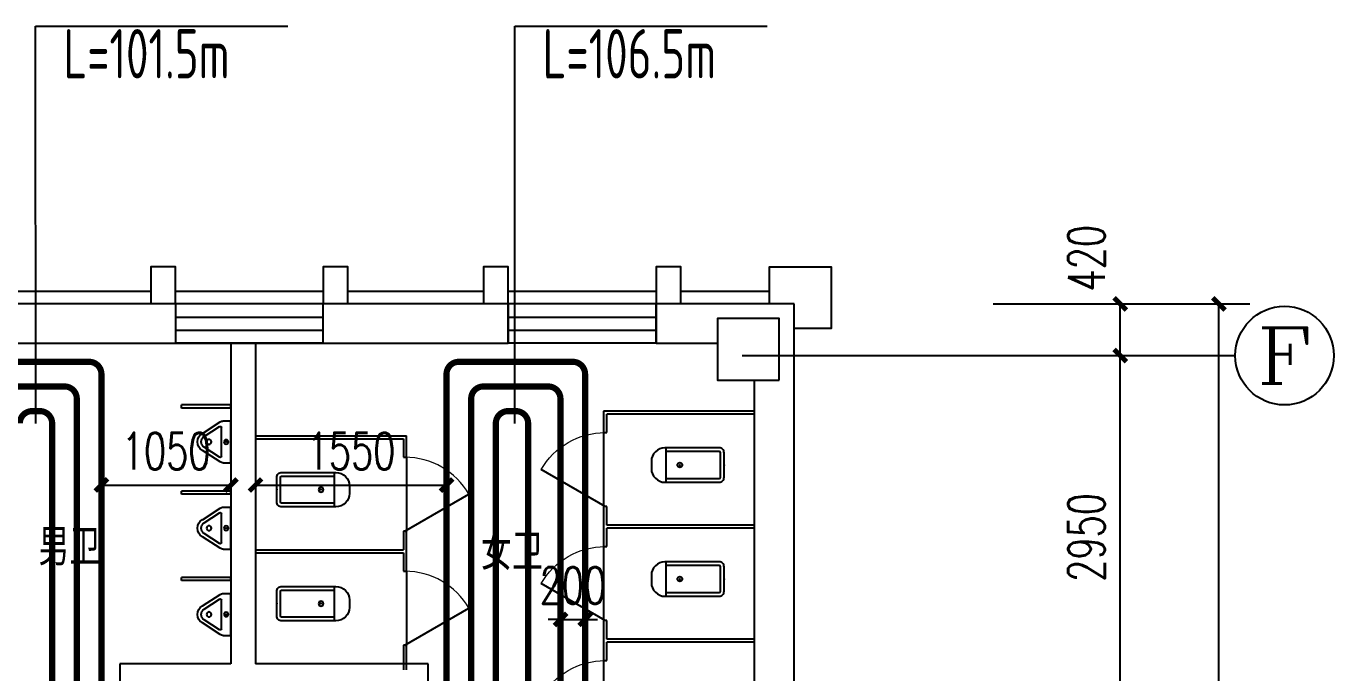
# Model space of a CAD drawing. Extents: x 2430460 to 2514560, y -608375 to -364775.
# Drawn here: x 2493671 to 2504282, y -439117 to -433870 of the extents above; entities that cross this region are included whole.
import ezdxf
from ezdxf.enums import TextEntityAlignment as Align

# ---------------------------------------------------------------- set-up
doc = ezdxf.new("R2010")
doc.units = 0
doc.header["$LTSCALE"] = 1000
doc.header["$MEASUREMENT"] = 0
doc.layers.add('A-FLOR-IDEN', color=7, linetype='Continuous', lineweight=20)
for name, color, linetype in [('AXIS', 3, 'Continuous'), ('AXIS_TEXT', 7, 'Continuous'), ('COLUMN', 9, 'Continuous'), ('LATRINE', 6, 'Continuous'), ('LVTRY', 6, 'Continuous'), ('PIPE-地暖供', 4, 'Continuous'), ('PUB_DIM', 3, 'Continuous'), ('TH_DIM', 3, 'Continuous'), ('WALL', 9, 'Continuous'), ('WINDOW', 4, 'Continuous')]:
    doc.layers.add(name, color=color, linetype=linetype)
doc.styles.add('26#标准$0$TSSD_REIN', font='Tssdeng.shx', dxfattribs={"width": 0.7, "bigfont": 'tssdchn.shx'})
doc.styles.add('_TCH_AXIS', font='COMPLEX', dxfattribs={"bigfont": 'GBCBIG'})
doc.styles.add('_TCH_DIM_T3', font='SIMPLEX', dxfattribs={"width": 0.705882, "bigfont": 'GBCBIG'})
doc.styles.add('COMPLEX', font='COMPLEX')
doc.styles.add('ROS', font='simhei.ttf', dxfattribs={"width": 0.7})
doc.dimstyles.new('_TCH_ARCH&&100', dxfattribs={"dimtxt": 297.5, "dimasz": 100, "dimexe": 250, "dimexo": 300, "dimgap": 126.25, "dimtad": 1, "dimdec": 0, "dimzin": 0, "dimdsep": 46, "dimtxsty": '_TCH_DIM_T3', "dimblk": 'ARCHTICK', "dimcen": 0.09, "dimclrt": 7, "dimazin": 2, "dimtfac": 1, "dimtdec": 0, "dimtix": 1, "dimtmove": 2, "dimatfit": 3, "dimfxl": 30, "dimtolj": 1, "dimtzin": 0, "dimarcsym": 0})

# ---------------------------------------------------------------- blocks, each defined once
blk = doc.blocks.new('$lvtry$00000200')
at = {"color": 0}
for p, q in [((-110, -40), (-110, -470)), ((100, -30), (-100, -30)), ((110, -470), (110, -40))]:
    blk.add_line(p, q, dxfattribs=at)
blk.add_lwpolyline([(100, 0), (-100, 0, 0.414214), (-140, -40), (-140, -480, 0.414214), (-30, -590), (30, -590, 0.414214), (140, -480), (140, -40, 0.414214)], format="xyb", close=True, dxfattribs=at)
blk.add_lwpolyline([(140, -470), (-140, -470)], dxfattribs=at)
blk.add_circle((0, -359), 20, dxfattribs=at)
for centre, start, end in [((-100, -40), 90, 180), ((100, -40), 0, 90)]:
    blk.add_arc(centre, 10, start, end, dxfattribs=at)
for p in [(0, 0), (0, -359)]:
    blk.add_point(p, dxfattribs=at)
blk = doc.blocks.new('$lvtry$00000107')
for p, q in [((-170, 0), (170, 0)), ((-170, -61), (-170, 0)), ((170, -61), (170, 0)), ((-162, -88), (-69, -231)), ((-124, -91), (-43, -216)), ((-116, -76), (116, -76)), ((43, -216), (124, -91)), ((69, -231), (162, -88))]:
    blk.add_line(p, q)
for centre, radius in [((0, -38), 17.7), ((0, -177), 20)]:
    blk.add_circle(centre, radius)
for centre, radius, start, end in [((-120, -61), 50, 180, 213.0863), ((-116, -86), 10, 90, 213.0863), ((116, -86), 10, 326.9137, 90), ((120, -61), 50, 326.9137, 0), ((0, -191), 80, 210, 330), ((0, -191), 50, 210, 330)]:
    blk.add_arc(centre, radius, start, end)
blk.add_point((0, -38))
blk = doc.blocks.new('_ArchTick')
at = {"color": 0, "linetype": 'ByBlock', "const_width": 0.4}
blk.add_lwpolyline([(-0.5, -0.5), (0.5, 0.5)], dxfattribs=at)
blk = doc.blocks.new('*D97')
at = {"layer": 'Defpoints', "color": 0, "transparency": 16777216}
for p in [(17435, 27780), (18767, 27780), (17435, 27360)]:
    blk.add_point(p, dxfattribs=at)
at = {"layer": 'PUB_DIM', "color": 0, "lineweight": -2, "transparency": 16777216}
for p, q in [((17735, 27780), (19017, 27780)), ((18767, 27360), (18767, 27780)), ((17735, 27360), (19017, 27360))]:
    blk.add_line(p, q, dxfattribs=at)
at = {"layer": 'PUB_DIM', "color": 0, "lineweight": -2, "transparency": 16777216, "xscale": 100, "yscale": 100, "zscale": 100}
for p, rotation in [((18767, 27780), 90), ((18767, 27360), 270)]:
    blk.add_blockref('_ArchTick', p, dxfattribs=dict(at, rotation=rotation))
at = {"layer": 'PUB_DIM', "color": 7, "transparency": 16777216, "insert": (18492, 28150), "char_height": 297.5, "attachment_point": 5, "rotation": 90, "style": '_TCH_DIM_T3'}
blk.add_mtext('\\A1;420', dxfattribs=at)
blk = doc.blocks.new('*D98')
at = {"layer": 'Defpoints', "color": 0, "transparency": 16777216}
for p in [(17435, 27360), (18767, 27360), (17435, 24410)]:
    blk.add_point(p, dxfattribs=at)
at = {"layer": 'PUB_DIM', "color": 0, "lineweight": -2, "transparency": 16777216}
for p, q in [((17735, 27360), (19017, 27360)), ((18767, 24410), (18767, 27360)), ((17735, 24410), (19017, 24410))]:
    blk.add_line(p, q, dxfattribs=at)
at = {"layer": 'PUB_DIM', "color": 0, "lineweight": -2, "transparency": 16777216, "xscale": 100, "yscale": 100, "zscale": 100}
for p, rotation in [((18767, 27360), 90), ((18767, 24410), 270)]:
    blk.add_blockref('_ArchTick', p, dxfattribs=dict(at, rotation=rotation))
at = {"layer": 'PUB_DIM', "color": 7, "transparency": 16777216, "insert": (18492, 25885), "char_height": 297.5, "attachment_point": 5, "rotation": 90, "style": '_TCH_DIM_T3'}
blk.add_mtext('\\A1;2950', dxfattribs=at)
blk = doc.blocks.new('*D104')
at = {"layer": 'Defpoints', "color": 0, "transparency": 16777216}
for p in [(18395, 27780), (19567, 27780), (18395, -3260)]:
    blk.add_point(p, dxfattribs=at)
at = {"layer": 'PUB_DIM', "color": 0, "lineweight": -2, "transparency": 16777216}
for p, q in [((18695, 27780), (19817, 27780)), ((19567, -3260), (19567, 27780)), ((18695, -3260), (19817, -3260))]:
    blk.add_line(p, q, dxfattribs=at)
at = {"layer": 'PUB_DIM', "color": 0, "lineweight": -2, "transparency": 16777216, "xscale": 100, "yscale": 100, "zscale": 100}
for p, rotation in [((19567, 27780), 90), ((19567, -3260), 270)]:
    blk.add_blockref('_ArchTick', p, dxfattribs=dict(at, rotation=rotation))
at = {"layer": 'PUB_DIM', "color": 7, "transparency": 16777216, "insert": (19292, 12260), "char_height": 297.5, "attachment_point": 5, "rotation": 90, "style": '_TCH_DIM_T3'}
blk.add_mtext('\\A1;31040', dxfattribs=at)
blk = doc.blocks.new('*D208')
at = {"layer": 'Defpoints', "color": 0, "transparency": 16777216}
for p in [(17435, 27780), (18767, 27780), (17435, 27360)]:
    blk.add_point(p, dxfattribs=at)
at = {"layer": 'PUB_DIM', "color": 0, "lineweight": -2, "transparency": 16777216}
for p, q in [((17735, 27780), (19017, 27780)), ((18767, 27360), (18767, 27780)), ((17735, 27360), (19017, 27360))]:
    blk.add_line(p, q, dxfattribs=at)
at = {"layer": 'PUB_DIM', "color": 0, "lineweight": -2, "transparency": 16777216, "xscale": 100, "yscale": 100, "zscale": 100}
for p, rotation in [((18767, 27780), 90), ((18767, 27360), 270)]:
    blk.add_blockref('_ArchTick', p, dxfattribs=dict(at, rotation=rotation))
at = {"layer": 'PUB_DIM', "color": 7, "transparency": 16777216, "insert": (18492, 28150), "char_height": 297.5, "attachment_point": 5, "rotation": 90, "style": '_TCH_DIM_T3'}
blk.add_mtext('\\A1;420', dxfattribs=at)
blk = doc.blocks.new('*D209')
at = {"layer": 'Defpoints', "color": 0, "transparency": 16777216}
for p in [(17435, 27360), (18767, 27360), (17435, 24410)]:
    blk.add_point(p, dxfattribs=at)
at = {"layer": 'PUB_DIM', "color": 0, "lineweight": -2, "transparency": 16777216}
for p, q in [((17735, 27360), (19017, 27360)), ((18767, 24410), (18767, 27360)), ((17735, 24410), (19017, 24410))]:
    blk.add_line(p, q, dxfattribs=at)
at = {"layer": 'PUB_DIM', "color": 0, "lineweight": -2, "transparency": 16777216, "xscale": 100, "yscale": 100, "zscale": 100}
for p, rotation in [((18767, 27360), 90), ((18767, 24410), 270)]:
    blk.add_blockref('_ArchTick', p, dxfattribs=dict(at, rotation=rotation))
at = {"layer": 'PUB_DIM', "color": 7, "transparency": 16777216, "insert": (18492, 25885), "char_height": 297.5, "attachment_point": 5, "rotation": 90, "style": '_TCH_DIM_T3'}
blk.add_mtext('\\A1;2950', dxfattribs=at)
blk = doc.blocks.new('*D215')
at = {"layer": 'Defpoints', "color": 0, "transparency": 16777216}
for p in [(18395, 27780), (19567, 27780), (18395, -3260)]:
    blk.add_point(p, dxfattribs=at)
at = {"layer": 'PUB_DIM', "color": 0, "lineweight": -2, "transparency": 16777216}
for p, q in [((18695, 27780), (19817, 27780)), ((19567, -3260), (19567, 27780)), ((18695, -3260), (19817, -3260))]:
    blk.add_line(p, q, dxfattribs=at)
at = {"layer": 'PUB_DIM', "color": 0, "lineweight": -2, "transparency": 16777216, "xscale": 100, "yscale": 100, "zscale": 100}
for p, rotation in [((19567, 27780), 90), ((19567, -3260), 270)]:
    blk.add_blockref('_ArchTick', p, dxfattribs=dict(at, rotation=rotation))
at = {"layer": 'PUB_DIM', "color": 7, "transparency": 16777216, "insert": (19292, 12260), "char_height": 297.5, "attachment_point": 5, "rotation": 90, "style": '_TCH_DIM_T3'}
blk.add_mtext('\\A1;31040', dxfattribs=at)
blk = doc.blocks.new('*D319')
at = {"layer": 'Defpoints', "color": 0, "transparency": 16777216}
for p in [(17435, 27780), (18767, 27780), (17435, 27360)]:
    blk.add_point(p, dxfattribs=at)
at = {"layer": 'PUB_DIM', "color": 0, "lineweight": -2, "transparency": 16777216}
for p, q in [((17735, 27780), (19017, 27780)), ((18767, 27360), (18767, 27780)), ((17735, 27360), (19017, 27360))]:
    blk.add_line(p, q, dxfattribs=at)
at = {"layer": 'PUB_DIM', "color": 0, "lineweight": -2, "transparency": 16777216, "xscale": 100, "yscale": 100, "zscale": 100}
for p, rotation in [((18767, 27780), 90), ((18767, 27360), 270)]:
    blk.add_blockref('_ArchTick', p, dxfattribs=dict(at, rotation=rotation))
at = {"layer": 'PUB_DIM', "color": 7, "transparency": 16777216, "insert": (18492, 28150), "char_height": 297.5, "attachment_point": 5, "rotation": 90, "style": '_TCH_DIM_T3'}
blk.add_mtext('\\A1;420', dxfattribs=at)
blk = doc.blocks.new('*D320')
at = {"layer": 'Defpoints', "color": 0, "transparency": 16777216}
for p in [(17435, 27360), (18767, 27360), (17435, 24410)]:
    blk.add_point(p, dxfattribs=at)
at = {"layer": 'PUB_DIM', "color": 0, "lineweight": -2, "transparency": 16777216}
for p, q in [((17735, 27360), (19017, 27360)), ((18767, 24410), (18767, 27360)), ((17735, 24410), (19017, 24410))]:
    blk.add_line(p, q, dxfattribs=at)
at = {"layer": 'PUB_DIM', "color": 0, "lineweight": -2, "transparency": 16777216, "xscale": 100, "yscale": 100, "zscale": 100}
for p, rotation in [((18767, 27360), 90), ((18767, 24410), 270)]:
    blk.add_blockref('_ArchTick', p, dxfattribs=dict(at, rotation=rotation))
at = {"layer": 'PUB_DIM', "color": 7, "transparency": 16777216, "insert": (18492, 25885), "char_height": 297.5, "attachment_point": 5, "rotation": 90, "style": '_TCH_DIM_T3'}
blk.add_mtext('\\A1;2950', dxfattribs=at)
blk = doc.blocks.new('*D326')
at = {"layer": 'Defpoints', "color": 0, "transparency": 16777216}
for p in [(18395, 27780), (19567, 27780), (18395, -3260)]:
    blk.add_point(p, dxfattribs=at)
at = {"layer": 'PUB_DIM', "color": 0, "lineweight": -2, "transparency": 16777216}
for p, q in [((18695, 27780), (19817, 27780)), ((19567, -3260), (19567, 27780)), ((18695, -3260), (19817, -3260))]:
    blk.add_line(p, q, dxfattribs=at)
at = {"layer": 'PUB_DIM', "color": 0, "lineweight": -2, "transparency": 16777216, "xscale": 100, "yscale": 100, "zscale": 100}
for p, rotation in [((19567, 27780), 90), ((19567, -3260), 270)]:
    blk.add_blockref('_ArchTick', p, dxfattribs=dict(at, rotation=rotation))
at = {"layer": 'PUB_DIM', "color": 7, "transparency": 16777216, "insert": (19292, 12260), "char_height": 297.5, "attachment_point": 5, "rotation": 90, "style": '_TCH_DIM_T3'}
blk.add_mtext('\\A1;31040', dxfattribs=at)
blk = doc.blocks.new('$WINLIB2D$00000001')
at = {"color": 0}
for points in [[(-0.5, 0.5), (-0.5, -0.5)], [(-0.5, 0.5), (0.5, 0.5)], [(0.5, -0.5), (0.5, 0.5)], [(0.5, 0.1667), (-0.5, 0.1667)], [(0.5, -0.1667), (-0.5, -0.1667)], [(-0.5, -0.5), (0.5, -0.5)]]:
    blk.add_lwpolyline(points, dxfattribs=at)
blk = doc.blocks.new('*D427')
at = {"layer": 'Defpoints', "color": 0, "transparency": 16777216}
for p in [(17435, 27780), (18767, 27780), (17435, 27360)]:
    blk.add_point(p, dxfattribs=at)
at = {"layer": 'PUB_DIM', "color": 0, "lineweight": -2, "transparency": 16777216}
for p, q in [((17735, 27780), (19017, 27780)), ((18767, 27360), (18767, 27780)), ((17735, 27360), (19017, 27360))]:
    blk.add_line(p, q, dxfattribs=at)
at = {"layer": 'PUB_DIM', "color": 0, "lineweight": -2, "transparency": 16777216, "xscale": 100, "yscale": 100, "zscale": 100}
for p, rotation in [((18767, 27780), 90), ((18767, 27360), 270)]:
    blk.add_blockref('_ArchTick', p, dxfattribs=dict(at, rotation=rotation))
at = {"layer": 'PUB_DIM', "color": 7, "transparency": 16777216, "insert": (18492, 28150), "char_height": 297.5, "attachment_point": 5, "rotation": 90, "style": '_TCH_DIM_T3'}
blk.add_mtext('\\A1;420', dxfattribs=at)
blk = doc.blocks.new('*D428')
at = {"layer": 'Defpoints', "color": 0, "transparency": 16777216}
for p in [(17435, 27360), (18767, 27360), (17435, 24410)]:
    blk.add_point(p, dxfattribs=at)
at = {"layer": 'PUB_DIM', "color": 0, "lineweight": -2, "transparency": 16777216}
for p, q in [((17735, 27360), (19017, 27360)), ((18767, 24410), (18767, 27360)), ((17735, 24410), (19017, 24410))]:
    blk.add_line(p, q, dxfattribs=at)
at = {"layer": 'PUB_DIM', "color": 0, "lineweight": -2, "transparency": 16777216, "xscale": 100, "yscale": 100, "zscale": 100}
for p, rotation in [((18767, 27360), 90), ((18767, 24410), 270)]:
    blk.add_blockref('_ArchTick', p, dxfattribs=dict(at, rotation=rotation))
at = {"layer": 'PUB_DIM', "color": 7, "transparency": 16777216, "insert": (18492, 25885), "char_height": 297.5, "attachment_point": 5, "rotation": 90, "style": '_TCH_DIM_T3'}
blk.add_mtext('\\A1;2950', dxfattribs=at)
blk = doc.blocks.new('*D434')
at = {"layer": 'Defpoints', "color": 0, "transparency": 16777216}
for p in [(18395, 27780), (19567, 27780), (18395, -3260)]:
    blk.add_point(p, dxfattribs=at)
at = {"layer": 'PUB_DIM', "color": 0, "lineweight": -2, "transparency": 16777216}
for p, q in [((18695, 27780), (19817, 27780)), ((19567, -3260), (19567, 27780)), ((18695, -3260), (19817, -3260))]:
    blk.add_line(p, q, dxfattribs=at)
at = {"layer": 'PUB_DIM', "color": 0, "lineweight": -2, "transparency": 16777216, "xscale": 100, "yscale": 100, "zscale": 100}
for p, rotation in [((19567, 27780), 90), ((19567, -3260), 270)]:
    blk.add_blockref('_ArchTick', p, dxfattribs=dict(at, rotation=rotation))
at = {"layer": 'PUB_DIM', "color": 7, "transparency": 16777216, "insert": (19292, 12260), "char_height": 297.5, "attachment_point": 5, "rotation": 90, "style": '_TCH_DIM_T3'}
blk.add_mtext('\\A1;31040', dxfattribs=at)
blk = doc.blocks.new('_AXISO')
blk.add_circle((0, 0), 0.5)
at = {"layer": 'AXIS_TEXT', "style": 'COMPLEX', "width": 1.041667}
blk.add_attdef('A', text='', height=0.56, dxfattribs=at).set_placement((-0.25, -0.28), (0.25, -0.28), align=Align.FIT)
blk = doc.blocks.new('_FZHK')
blk.add_lwpolyline([(-0.5, -0.5), (0.5, -0.5), (0.5, 0.5), (-0.5, 0.5)], close=True)
blk = doc.blocks.new('$TCHSYS$APDOOR2D')
blk.add_line((0.5, 0), (0, 0.866))
at = {"lineweight": 13}
blk.add_arc((0.5, 0), 1, 120, 180, dxfattribs=at)
blk = doc.blocks.new('*D642')
at = {"layer": 'Defpoints', "color": 0, "transparency": 16777216}
for p in [(2495532, -437339), (2497082, -437339), (2497082, -437593)]:
    blk.add_point(p, dxfattribs=at)
at = {"layer": 'TH_DIM', "color": 0, "lineweight": -2, "transparency": 16777216}
for p, q in [((2495532, -437593), (2497082, -437593)), ((2495532, -437639), (2495532, -437843)), ((2497082, -437639), (2497082, -437843))]:
    blk.add_line(p, q, dxfattribs=at)
at = {"layer": 'TH_DIM', "color": 0, "lineweight": -2, "transparency": 16777216, "xscale": 100, "yscale": 100, "zscale": 100, "rotation": 180}
blk.add_blockref('_ArchTick', (2495532, -437593), dxfattribs=at)
at = {"layer": 'TH_DIM', "color": 0, "lineweight": -2, "transparency": 16777216, "xscale": 100, "yscale": 100, "zscale": 100}
blk.add_blockref('_ArchTick', (2497082, -437593), dxfattribs=at)
at = {"layer": 'TH_DIM', "color": 7, "transparency": 16777216, "insert": (2496307, -437318), "char_height": 297.5, "attachment_point": 5, "style": '_TCH_DIM_T3'}
blk.add_mtext('\\A1;1550', dxfattribs=at)
blk = doc.blocks.new('*D647')
at = {"layer": 'Defpoints', "color": 0, "transparency": 16777216}
for p in [(2498007, -438604), (2498207, -438604), (2498207, -438683)]:
    blk.add_point(p, dxfattribs=at)
at = {"layer": 'TH_DIM', "color": 0, "lineweight": -2, "transparency": 16777216}
for p, q in [((2498007, -438683), (2497907, -438683)), ((2498007, -438683), (2498207, -438683)), ((2498207, -438683), (2498307, -438683)), ((2498007, -438904), (2498007, -438933)), ((2498207, -438904), (2498207, -438933))]:
    blk.add_line(p, q, dxfattribs=at)
at = {"layer": 'TH_DIM', "color": 0, "lineweight": -2, "transparency": 16777216, "xscale": 100, "yscale": 100, "zscale": 100}
blk.add_blockref('_ArchTick', (2498007, -438683), dxfattribs=at)
at = {"layer": 'TH_DIM', "color": 0, "lineweight": -2, "transparency": 16777216, "xscale": 100, "yscale": 100, "zscale": 100, "rotation": 180}
blk.add_blockref('_ArchTick', (2498207, -438683), dxfattribs=at)
at = {"layer": 'TH_DIM', "color": 7, "transparency": 16777216, "insert": (2498107, -438408), "char_height": 297.5, "attachment_point": 5, "style": '_TCH_DIM_T3'}
blk.add_mtext('\\A1;200', dxfattribs=at)
blk = doc.blocks.new('*D652')
at = {"layer": 'Defpoints', "color": 0, "transparency": 16777216}
for p in [(2494282, -437464), (2495332, -437464), (2495332, -437593)]:
    blk.add_point(p, dxfattribs=at)
at = {"layer": 'TH_DIM', "color": 0, "lineweight": -2, "transparency": 16777216}
for p, q in [((2494282, -437593), (2495332, -437593)), ((2494282, -437764), (2494282, -437843)), ((2495332, -437764), (2495332, -437843))]:
    blk.add_line(p, q, dxfattribs=at)
at = {"layer": 'TH_DIM', "color": 0, "lineweight": -2, "transparency": 16777216, "xscale": 100, "yscale": 100, "zscale": 100, "rotation": 180}
blk.add_blockref('_ArchTick', (2494282, -437593), dxfattribs=at)
at = {"layer": 'TH_DIM', "color": 0, "lineweight": -2, "transparency": 16777216, "xscale": 100, "yscale": 100, "zscale": 100}
blk.add_blockref('_ArchTick', (2495332, -437593), dxfattribs=at)
at = {"layer": 'TH_DIM', "color": 7, "transparency": 16777216, "insert": (2494807, -437318), "char_height": 297.5, "attachment_point": 5, "style": '_TCH_DIM_T3'}
blk.add_mtext('\\A1;1050', dxfattribs=at)
blk = doc.blocks.new('*D654')
at = {"layer": 'Defpoints', "color": 0, "transparency": 16777216}
for p in [(2498007, -438604), (2498207, -438604), (2498207, -438683)]:
    blk.add_point(p, dxfattribs=at)
at = {"layer": 'TH_DIM', "color": 0, "lineweight": -2, "transparency": 16777216}
for p, q in [((2498007, -438683), (2497907, -438683)), ((2498007, -438683), (2498207, -438683)), ((2498207, -438683), (2498307, -438683)), ((2498007, -438904), (2498007, -438933)), ((2498207, -438904), (2498207, -438933))]:
    blk.add_line(p, q, dxfattribs=at)
at = {"layer": 'TH_DIM', "color": 0, "lineweight": -2, "transparency": 16777216, "xscale": 100, "yscale": 100, "zscale": 100}
blk.add_blockref('_ArchTick', (2498007, -438683), dxfattribs=at)
at = {"layer": 'TH_DIM', "color": 0, "lineweight": -2, "transparency": 16777216, "xscale": 100, "yscale": 100, "zscale": 100, "rotation": 180}
blk.add_blockref('_ArchTick', (2498207, -438683), dxfattribs=at)
at = {"layer": 'TH_DIM', "color": 7, "transparency": 16777216, "insert": (2498107, -438408), "char_height": 297.5, "attachment_point": 5, "style": '_TCH_DIM_T3'}
blk.add_mtext('\\A1;200', dxfattribs=at)
blk = doc.blocks.new('A$C5D18424C')
for points in [[(11100, 27780), (11100, 28080), (10900, 28080), (10900, 27780)], [(12500, 27780), (12500, 28080), (12300, 28080), (12300, 27780)], [(13800, 27780), (13800, 28080), (13600, 28080), (13600, 27780)], [(15200, 27780), (15200, 28080), (15000, 28080), (15000, 27780)], [(15920, 27780), (15920, 28080), (16420, 28080), (16420, 27580), (16120, 27580)], [(10900, 27880), (9800, 27880)], [(12300, 27880), (11100, 27880)], [(13600, 27880), (12500, 27880)], [(15000, 27880), (13800, 27880)], [(15920, 27880), (15200, 27880)]]:
    blk.add_lwpolyline(points)
at = {"layer": 'AXIS'}
blk.add_line((15700, 27360), (19700, 27360), dxfattribs=at)
at = {"layer": 'LATRINE'}
for p, q in [((14574.5, 26910), (14574.5, 26735)), ((15800, 26910), (14574.5, 26910)), ((14599.5, 26735), (14599.5, 26885)), ((15800, 26885), (14599.5, 26885)), ((15800, 26885), (15800, 26910)), ((11750, 26710), (12975, 26710)), ((11750, 26710), (11750, 26685)), ((11750, 26685), (12950, 26685)), ((12950, 26685), (12950, 26535)), ((12975, 26535), (12975, 26710)), ((14574.5, 26735), (14599.5, 26735)), ((14574.5, 26735, 400), (14574.5, 26135, 400)), ((12950, 26535), (12975, 26535)), ((12975, 26535, 400), (12975, 25935, 400)), ((14599.5, 26135), (14574.5, 26135)), ((14574.5, 26135), (14574.5, 25972.5)), ((14599.5, 25985), (14599.5, 26135)), ((12975, 25935), (12950, 25935)), ((12950, 25935), (12950, 25785)), ((12975, 25772.5), (12975, 25935)), ((14574.5, 25972.5), (14574.5, 25810)), ((15800, 25985), (14599.5, 25985)), ((15800, 25960), (14599.5, 25960)), ((14599.5, 25810), (14599.5, 25960)), ((15800, 25960), (15800, 25985)), ((11750, 25785), (12950, 25785)), ((11750, 25785), (11750, 25760)), ((14574.5, 25810), (14599.5, 25810)), ((14574.5, 25810, 400), (14574.5, 25210, 400)), ((11750, 25760), (12950, 25760)), ((12950, 25760), (12950, 25610)), ((12975, 25610), (12975, 25772.5)), ((12950, 25610), (12975, 25610)), ((12975, 25610, 400), (12975, 25010, 400)), ((14599.5, 25210), (14574.5, 25210)), ((14574.5, 25210), (14574.5, 25047.5)), ((14599.5, 25060), (14599.5, 25210)), ((14574.5, 25047.5), (14574.5, 24885)), ((15800, 25060), (14599.5, 25060)), ((15800, 25035), (15800, 25060)), ((12975, 25010), (12950, 25010)), ((12950, 25010), (12950, 24810)), ((12975, 24810), (12975, 25010)), ((15800, 25035), (14599.5, 25035)), ((14599.5, 24885), (14599.5, 25035)), ((14574.5, 24885), (14599.5, 24885)), ((14574.5, 24885, 400), (14574.5, 24285, 400))]:
    blk.add_line(p, q, dxfattribs=at)
at = {"layer": 'LVTRY', "linetype": 'Continuous'}
for p, q in [((11550, 26960), (11150, 26960)), ((11150, 26935), (11150, 26960)), ((11550, 26935), (11550, 26960)), ((11550, 26935), (11150, 26935)), ((11550, 26260), (11150, 26260)), ((11150, 26235), (11150, 26260)), ((11550, 26235), (11150, 26235)), ((11550, 26235), (11550, 26260)), ((11550, 25560), (11150, 25560)), ((11150, 25535), (11150, 25560)), ((11550, 25535), (11150, 25535)), ((11550, 25535), (11550, 25560))]:
    blk.add_line(p, q, dxfattribs=at)
at = {"layer": 'WALL'}
for p, q in [((11650, 27780), (9600, 27780)), ((13800, 27780), (11650, 27780)), ((13800, 27460), (13800, 27780)), ((16120, 27780), (15000, 27780)), ((15000, 27780), (15000, 27460)), ((16120, 19360), (16120, 27780)), ((9600, 27460), (11650, 27460)), ((11550, 27460), (11550, 24860)), ((11650, 27460), (13800, 27460)), ((11750, 27460), (11750, 24860)), ((15000, 27460), (15500, 27460)), ((15800, 19760), (15800, 27160)), ((10650, 24860), (10650, 23210)), ((11550, 24860), (10650, 24860)), ((12962.5, 24860), (11750, 24860)), ((13150, 24860), (12962.5, 24860)), ((13150, 24710), (13150, 24860))]:
    blk.add_line(p, q, dxfattribs=at)
at = {"layer": 'AXIS'}
ref = blk.add_blockref('_AXISO', (20100, 27360), dxfattribs=dict(at, xscale=800, yscale=800, zscale=800))
ref.add_attrib('A', 'F', dxfattribs={"layer": 'AXIS_TEXT', "height": 452.5, "style": '_TCH_AXIS', "width": 1.3125}).set_placement((19873.7, 27133.8), (20326.3, 27133.8), align=Align.FIT)
at = {"layer": 'COLUMN', "xscale": 500, "yscale": 500, "zscale": 500, "rotation": 90}
blk.add_blockref('_FZHK', (15750, 27410), dxfattribs=at)
at = {"layer": 'LATRINE', "xscale": 600, "zscale": 25, "rotation": 270}
for p, yscale in [((14587, 26435), -600), ((12962.5, 26235), 600), ((14587, 25510), -600), ((12962.5, 25310), 600), ((14587, 24585), -600)]:
    blk.add_blockref('$TCHSYS$APDOOR2D', p, dxfattribs=dict(at, yscale=yscale))
at = {"layer": 'LVTRY', "linetype": 'Continuous', "xscale": -1, "rotation": 270.0000454634465}
for p in [(11550, 26660), (11550, 25960), (11550, 25260)]:
    blk.add_blockref('$lvtry$00000107', p, dxfattribs=at)
at = {"layer": 'LVTRY', "extrusion": (0, 0, -1), "xscale": -1, "zscale": -1, "rotation": 90}
for p in [(-15552.2, 26472.5, 0), (-15552.2, 25547.5, 0)]:
    blk.add_blockref('$lvtry$00000200', p, dxfattribs=at)
at = {"layer": 'LVTRY', "extrusion": (0, 0, -1), "zscale": -1, "rotation": 270}
for p in [(-11922.2, 26272.5, 0), (-11922.2, 25347.5, 0)]:
    blk.add_blockref('$lvtry$00000200', p, dxfattribs=at)
at = {"layer": 'WINDOW', "xscale": 1200, "yscale": 320, "zscale": 1200, "rotation": 180.0000000000047}
for p in [(11700, 27620), (14400, 27620)]:
    blk.add_blockref('$WINLIB2D$00000001', p, dxfattribs=at)
at = {"layer": 'A-FLOR-IDEN', "style": 'ROS', "width": 0.7}
for s, p in [('男卫', (9989.3, 25686.3)), ('女卫', (13579.5, 25647.8))]:
    blk.add_text(s, height=262.87, dxfattribs=at).set_placement(p)
at = {"layer": 'PUB_DIM'}
for picture in ['*D97', '*D208', '*D319', '*D427']:
    dim = blk.add_linear_dim(base=(18767.4, 27780), p1=(17435.2, 27360), p2=(17435.2, 27780), angle=90, dimstyle='_TCH_ARCH&&100', dxfattribs=at)
    dim.commit()
    dim.dimension.update_dxf_attribs({"geometry": picture, "text_midpoint": (18492.4, 28150), "dimtype": 129})
for p1, p2, distance, picture, middle in [((18394.6, -3260), (18394.6, 27780), -1172.6, '*D104', (19292.2, 12260)), ((18394.6, -3260), (18394.6, 27780), -1172.6, '*D215', (19292.2, 12260)), ((18394.6, -3260), (18394.6, 27780), -1172.6, '*D326', (19292.2, 12260)), ((18394.6, -3260), (18394.6, 27780), -1172.6, '*D434', (19292.2, 12260)), ((17435.2, 24410), (17435.2, 27360), -1332.2, '*D98', (18492.4, 25885)), ((17435.2, 24410), (17435.2, 27360), -1332.2, '*D209', (18492.4, 25885)), ((17435.2, 24410), (17435.2, 27360), -1332.2, '*D320', (18492.4, 25885)), ((17435.2, 24410), (17435.2, 27360), -1332.2, '*D428', (18492.4, 25885))]:
    dim = blk.add_aligned_dim(p1=p1, p2=p2, distance=distance, dimstyle='_TCH_ARCH&&100', dxfattribs=at)
    dim.commit()
    dim.dimension.update_dxf_attribs({"geometry": picture, "text_midpoint": middle})

msp = doc.modelspace()

# ---------------------------------------------------------------- linework, layer by layer
for p, q in [((2493749.4, -437093.3), (2493747.2, -433870)), ((2493747.2, -433870), (2495794.8, -433870)), ((2497637.5, -437093.3), (2497635.3, -433870)), ((2497635.3, -433870), (2499682.9, -433870))]:
    msp.add_line(p, q)
at = {"layer": 'PIPE-地暖供', "const_width": 50}
for points in [[(2493032, -442393.3), (2494182, -442393.3, 0.4142136), (2494282, -442293.3), (2494282, -441093.3, 0.4142136), (2494182, -440993.3), (2493972.7, -440993.3, -0.4142136), (2493872.7, -440893.3), (2493872.7, -440618.3, -0.4142136), (2493947.7, -440543.3), (2494182, -440543.3, 0.4142136), (2494282, -440443.3), (2494282, -436693.3, 0.4142136), (2494182, -436593.3), (2493257, -436593.3, 0.4142136)], [(2498206.5, -440043.3), (2498206.5, -436693.3, 0.4142136), (2498106.5, -436593.3), (2497182, -436593.3, 0.4142136), (2497082, -436693.3), (2497082, -440443.3, 0.4142136)], [(2493457, -436793.3), (2493982, -436793.3, -0.4142136), (2494082, -436893.3), (2494082, -440243.3, -0.4142136), (2493982, -440343.3), (2493223.7, -440343.3, 0.4142136)], [(2497282, -440243.3), (2497282, -436893.3, -0.4142136), (2497382, -436793.3), (2497906.5, -436793.3, -0.4142136), (2498006.5, -436893.3), (2498006.5, -439843.3, -0.4142136)], [(2493257, -440143.3), (2493782, -440143.3, 0.4142136), (2493882, -440043.3), (2493882, -437093.3, 0.4142136), (2493782, -436993.3), (2493719.5, -436993.3, 0.4142136), (2493619.5, -437093.3)], [(2497744.3, -439843.3), (2497744.3, -437093.3, 0.4142136), (2497644.3, -436993.3), (2497582, -436993.3, 0.4142136), (2497482, -437093.3), (2497482, -440043.3, 0.4142136)]]:
    msp.add_lwpolyline(points, format="xyb", dxfattribs=at)

# ---------------------------------------------------------------- block references
msp.add_blockref('A$C5D18424C', (2483782, -463903.3))

# ---------------------------------------------------------------- texts
at = {"char_height": 400, "width": 1509.222, "attachment_point": 7, "style": '26#标准$0$TSSD_REIN'}
for s, insert in [('L=101.5m', (2493973.8, -434293.8)), ('L=106.5m', (2497861.8, -434293.8))]:
    msp.add_mtext(s, dxfattribs=dict(at, insert=insert))

# ---------------------------------------------------------------- dimensions: what is measured, and where the dimension line sits
at = {"layer": 'TH_DIM'}
for p1, p2, distance, picture, middle in [((2494282, -437463.9), (2495332, -437463.9), -129.3, '*D652', (2494807, -437318.3)), ((2495532, -437339.1), (2497082, -437339.1), -254.1, '*D642', (2496307, -437318.3)), ((2498006.5, -438604.3), (2498206.5, -438604.3), -78.4, '*D647', (2498106.5, -438407.8)), ((2498006.5, -438604.3), (2498206.5, -438604.3), -78.4, '*D654', (2498106.5, -438407.8))]:
    dim = msp.add_aligned_dim(p1=p1, p2=p2, distance=distance, dimstyle='_TCH_ARCH&&100', dxfattribs=at)
    dim.commit()
    dim.dimension.update_dxf_attribs({"geometry": picture, "text_midpoint": middle})

doc.saveas('drawing.dxf')
